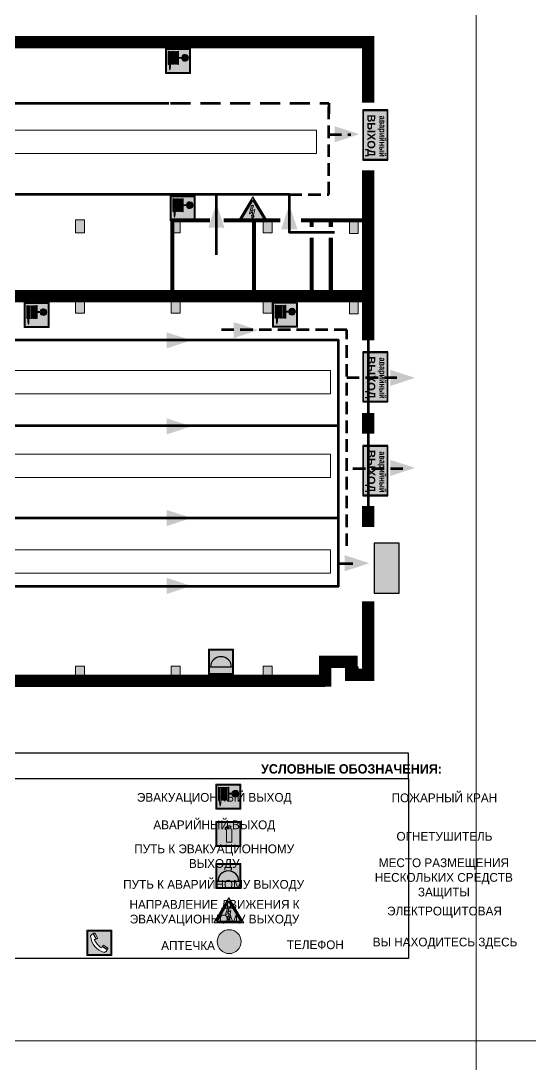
# Model space of a CAD drawing. Header units: millimetres. Extents: x 13114 to 67229, y 22859 to 38520.
# Drawn here: x 30271 to 30433.5, y 35152.6 to 35485.5 of the extents above; entities that cross this region are included whole.
import ezdxf

# ---------------------------------------------------------------- set-up
doc = ezdxf.new("R2010")
doc.units = ezdxf.units.MM
doc.linetypes.add('{ Wide Dash }', pattern=[12, 4, -2, 4, -2])
doc.linetypes.add('невидимая', pattern=[9.525, 6.35, -3.175])
doc.layers.add('План_Штампы', color=7, linetype='Continuous')
doc.styles.add('обычный', font='arial.ttf')

# ---------------------------------------------------------------- blocks, each defined once
blk = doc.blocks.new('A$C3E6D3DDE')
at = {"lineweight": 5}
h = blk.add_hatch(color=40, dxfattribs=at)
h.paths.add_polyline_path([(24.1, 1.45), (16.46, -11.35), (31.74, -11.35)])
h.paths.add_polyline_path([(24.09, -0.46), (30.03, -10.41), (18.14, -10.41)], flags=16)
h.paths.add_polyline_path([(24.54, -3.08), (23.41, -6.02), (25.13, -5.01), (24.33, -8.5), (24.82, -8.27), (23.79, -9.86), (23.4, -8.04), (23.8, -8.43), (24.04, -6.29), (22.39, -7.25), (23.44, -3.08)], flags=0)
h = blk.add_hatch(color=256, dxfattribs=at)
h.paths.add_polyline_path([(24.37, 0.03, 0.567511), (23.82, 0.03), (17.59, -10.4, 0.582454), (17.86, -10.88), (30.32, -10.88, 0.582149), (30.6, -10.4)])
h.paths.add_polyline_path([(24.09, -0.46), (18.14, -10.41), (30.03, -10.41)], flags=16)
h.paths.add_polyline_path([(24.54, -3.08), (23.41, -6.02), (25.13, -5.01), (24.33, -8.5), (24.82, -8.27), (23.79, -9.86), (23.4, -8.04), (23.8, -8.43), (24.04, -6.29), (22.39, -7.25), (23.44, -3.08)], flags=0)
h = blk.add_hatch(color=40, dxfattribs=at)
h.paths.add_polyline_path([(24.09, -0.46), (18.14, -10.41), (30.03, -10.41)])
h.paths.add_polyline_path([(24.82, -8.27), (23.79, -9.86), (23.4, -8.04), (23.8, -8.43), (24.04, -6.29), (22.39, -7.25), (23.44, -3.08), (24.54, -3.08), (23.41, -6.02), (25.13, -5.01), (24.33, -8.5)], flags=16)
at = {"color": 40, "lineweight": 5}
for p, q in [((16.46, -11.35), (24.1, 1.45)), ((24.1, 1.45), (31.74, -11.35))]:
    blk.add_line(p, q, dxfattribs=at)
at = {"lineweight": 5}
for p, q in [((17.59, -10.4), (23.82, 0.03)), ((24.37, 0.03), (30.6, -10.4)), ((18.14, -10.41), (24.09, -0.46)), ((23.44, -3.08), (22.39, -7.25)), ((23.41, -6.02), (24.54, -3.08)), ((25.13, -5.01), (23.41, -6.02)), ((24.54, -3.08), (23.44, -3.08)), ((24.09, -0.46), (30.03, -10.41)), ((24.33, -8.5), (25.13, -5.01)), ((18.14, -10.41), (30.03, -10.41)), ((22.39, -7.25), (24.04, -6.29)), ((23.8, -8.43), (23.4, -8.04)), ((23.4, -8.04), (23.79, -9.86)), ((23.79, -9.86), (24.82, -8.27)), ((24.04, -6.29), (23.8, -8.43)), ((24.82, -8.27), (24.33, -8.5)), ((17.86, -10.88), (30.32, -10.88))]:
    blk.add_line(p, q, dxfattribs=at)
at = {"color": 50, "lineweight": 5}
blk.add_line((31.74, -11.35), (16.46, -11.35), dxfattribs=at)
blk = doc.blocks.new('A$C37112FD5')
at = {"true_color": 0xf5f5ff}
h = blk.add_hatch(color=7, dxfattribs=at)
h.dxf.hatch_style = 1
h.paths.add_polyline_path([(12.8, -7.4), (0, -7.4), (0, -20.2), (12.8, -20.2)])
h.paths.add_polyline_path([(12.29, -7.91), (12.29, -19.69), (0.51, -19.69), (0.51, -7.91)], flags=16)
h.paths.add_polyline_path([(4.98, -9.04, -0.42597), (5.17, -9.22), (5.17, -12.25), (5.17, -15.29, -0.432244), (4.98, -15.47), (4.83, -15.47, -0.42597), (4.64, -15.29), (4.64, -12.25), (4.64, -9.22, -0.432244), (4.83, -9.04)], flags=0)
h.paths.add_polyline_path([(4.28, -9.22), (4.28, -12.25), (4.28, -15.29, -0.432244), (4.09, -15.47), (3.94, -15.47, -0.42597), (3.75, -15.29), (3.75, -12.25), (3.75, -9.22, -0.432244), (3.94, -9.04), (4.09, -9.04, -0.42597)], flags=0)
h.paths.add_polyline_path([(5.72, -9.04), (5.87, -9.04, -0.42597), (6.06, -9.22), (6.06, -12.25), (6.06, -15.29, -0.432244), (5.87, -15.47), (5.72, -15.47, -0.42597), (5.53, -15.29), (5.53, -12.25), (5.53, -9.22, -0.432244)], flags=0)
h.paths.add_polyline_path([(6.42, -8.9), (6.5, -8.9, -0.42597), (6.69, -9.08), (6.69, -12.03), (8.21, -12.03, -15.824349), (8.21, -12.47), (6.69, -12.47), (6.69, -15.42, -0.432244), (6.5, -15.6), (6.42, -15.6)], flags=0)
h.paths.add_polyline_path([(3.39, -9.22), (3.39, -12.25), (3.39, -15.29, -0.432244), (3.2, -15.47), (3.05, -15.47, -0.42597), (2.85, -15.29), (2.85, -12.25), (2.85, -9.22, -0.432244), (3.05, -9.04), (3.2, -9.04, -0.42597)], flags=0)
h.paths.add_polyline_path([(2.5, -9.22), (2.5, -16.71), (1.96, -16.71), (1.96, -9.22, -0.432244), (2.15, -9.04), (2.31, -9.04, -0.42597)], flags=0)
h.paths.add_polyline_path([(1.61, -8.9), (1.61, -15.6), (1.57, -15.6, -0.42597), (1.37, -15.42), (1.37, -12.03), (1.37, -9.09, -0.432244), (1.57, -8.9)], flags=0)
h.paths.add_polyline_path([(9.76, -10.81), (9.76, -12.03), (8.49, -12.03, -0.336371)], flags=0)
h.paths.add_polyline_path([(8.49, -12.47), (9.76, -12.47), (9.76, -13.7, -0.336371)], flags=0)
h.paths.add_polyline_path([(10.11, -10.81, -0.336371), (11.38, -12.03), (10.11, -12.03)], flags=0)
h.paths.add_polyline_path([(10.11, -12.47), (11.38, -12.47, -0.336371), (10.11, -13.7)], flags=0)
h.paths.add_polyline_path([(2.5, -16.84), (2.5, -17.05), (1.97, -17.05), (1.97, -16.84)], flags=0)
h.paths.add_polyline_path([(2.5, -17.24, -0.033778), (2.24, -18.6, -0.033778), (1.97, -17.24)], flags=0)
h = blk.add_hatch(color=242)
h.dxf.hatch_style = 1
h.paths.add_polyline_path([(12.29, -7.91), (0.51, -7.91), (0.51, -19.69), (12.29, -19.69)])
h.paths.add_polyline_path([(6.42, -15.6), (6.42, -8.9), (6.5, -8.9, -0.42597), (6.69, -9.08), (6.69, -12.03), (8.21, -12.03, -15.824349), (8.21, -12.47), (6.69, -12.47), (6.69, -15.42, -0.432244), (6.5, -15.6)], flags=16)
h.paths.add_polyline_path([(5.87, -15.47), (5.72, -15.47, -0.42597), (5.53, -15.29), (5.53, -12.25), (5.53, -9.22, -0.432244), (5.72, -9.04), (5.87, -9.04, -0.42597), (6.06, -9.22), (6.06, -12.25), (6.06, -15.29, -0.432244)], flags=16)
h.paths.add_polyline_path([(4.98, -15.47), (4.83, -15.47, -0.42597), (4.64, -15.29), (4.64, -12.25), (4.64, -9.22, -0.432244), (4.83, -9.04), (4.98, -9.04, -0.42597), (5.17, -9.22), (5.17, -12.25), (5.17, -15.29, -0.432244)], flags=16)
h.paths.add_polyline_path([(4.09, -15.47), (3.94, -15.47, -0.42597), (3.75, -15.29), (3.75, -12.25), (3.75, -9.22, -0.432244), (3.94, -9.04), (4.09, -9.04, -0.42597), (4.28, -9.22), (4.28, -12.25), (4.28, -15.29, -0.432244)], flags=16)
h.paths.add_polyline_path([(3.2, -15.47), (3.05, -15.47, -0.42597), (2.85, -15.29), (2.85, -12.25), (2.85, -9.22, -0.432244), (3.05, -9.04), (3.2, -9.04, -0.42597), (3.39, -9.22), (3.39, -12.25), (3.39, -15.29, -0.432244)], flags=16)
h.paths.add_polyline_path([(2.5, -17.05), (1.97, -17.05), (1.97, -16.84), (2.5, -16.84)], flags=16)
h.paths.add_polyline_path([(2.5, -17.24, -0.033778), (2.24, -18.6, -0.033778), (1.97, -17.24)], flags=16)
h.paths.add_polyline_path([(2.5, -16.71), (1.96, -16.71), (1.96, -9.22, -0.432244), (2.15, -9.04), (2.31, -9.04, -0.42597), (2.5, -9.22)], flags=16)
h.paths.add_polyline_path([(1.61, -15.6), (1.57, -15.6, -0.42597), (1.37, -15.42), (1.37, -12.03), (1.37, -9.09, -0.432244), (1.57, -8.9), (1.61, -8.9)], flags=16)
h.paths.add_polyline_path([(8.49, -12.47), (9.76, -12.47), (9.76, -13.7, -0.336371)], flags=0)
h.paths.add_polyline_path([(10.11, -13.7), (10.11, -12.47), (11.38, -12.47, -0.336371)], flags=0)
h.paths.add_polyline_path([(8.49, -12.03, -0.336371), (9.76, -10.81), (9.76, -12.03)], flags=0)
h.paths.add_polyline_path([(10.11, -12.03), (10.11, -10.81, -0.336371), (11.38, -12.03)], flags=0)
h = blk.add_hatch(color=7, dxfattribs=at)
h.dxf.hatch_style = 1
h.paths.add_polyline_path([(1.61, -8.9), (1.57, -8.9, 0.432244), (1.37, -9.09), (1.37, -12.03), (1.37, -15.42, 0.42597), (1.57, -15.6), (1.61, -15.6)])
h.paths.add_polyline_path([(2.5, -9.22, 0.42597), (2.31, -9.04), (2.15, -9.04, 0.432244), (1.96, -9.22), (1.96, -16.71), (2.5, -16.71)])
h.paths.add_polyline_path([(2.5, -16.84), (1.97, -16.84), (1.97, -17.05), (2.5, -17.05)])
h.paths.add_polyline_path([(2.5, -17.24), (1.97, -17.24, 0.033778), (2.24, -18.6, 0.033778)])
h.paths.add_polyline_path([(3.39, -12.25), (3.39, -9.22, 0.42597), (3.2, -9.04), (3.05, -9.04, 0.432244), (2.85, -9.22), (2.85, -12.25), (2.85, -15.29, 0.42597), (3.05, -15.47), (3.2, -15.47, 0.432244), (3.39, -15.29)])
h.paths.add_polyline_path([(4.28, -12.25), (4.28, -9.22, 0.42597), (4.09, -9.04), (3.94, -9.04, 0.432244), (3.75, -9.22), (3.75, -12.25), (3.75, -15.29, 0.42597), (3.94, -15.47), (4.09, -15.47, 0.432244), (4.28, -15.29)])
h.paths.add_polyline_path([(5.17, -12.25), (5.17, -9.22, 0.42597), (4.98, -9.04), (4.83, -9.04, 0.432244), (4.64, -9.22), (4.64, -12.25), (4.64, -15.29, 0.42597), (4.83, -15.47), (4.98, -15.47, 0.432244), (5.17, -15.29)])
h.paths.add_polyline_path([(6.06, -12.25), (6.06, -9.22, 0.42597), (5.87, -9.04), (5.72, -9.04, 0.432244), (5.53, -9.22), (5.53, -12.25), (5.53, -15.29, 0.42597), (5.72, -15.47), (5.87, -15.47, 0.432244), (6.06, -15.29)])
h.paths.add_polyline_path([(6.69, -12.47), (8.21, -12.47, 15.824349), (8.21, -12.03), (6.69, -12.03), (6.69, -9.08, 0.42597), (6.5, -8.9), (6.42, -8.9), (6.42, -15.6), (6.5, -15.6, 0.432244), (6.69, -15.42)])
h.paths.add_polyline_path([(8.49, -12.47), (9.76, -12.47), (9.76, -13.7, -0.336371)], flags=16)
h.paths.add_polyline_path([(8.49, -12.03, -0.336371), (9.76, -10.81), (9.76, -12.03)], flags=16)
h.paths.add_polyline_path([(10.11, -12.47), (11.38, -12.47, -0.336371), (10.11, -13.7)], flags=16)
h.paths.add_polyline_path([(10.11, -12.03), (10.11, -10.81, -0.336371), (11.38, -12.03)], flags=16)
h = blk.add_hatch(color=242)
h.dxf.hatch_style = 1
h.paths.add_polyline_path([(9.76, -10.81, 0.336371), (8.49, -12.03), (9.76, -12.03)])
h.paths.add_polyline_path([(10.11, -10.81), (10.11, -12.03), (11.38, -12.03, 0.336371)])
h.paths.add_polyline_path([(11.38, -12.47), (10.11, -12.47), (10.11, -13.7, 0.336371)])
h.paths.add_polyline_path([(9.76, -12.47), (8.49, -12.47, 0.336371), (9.76, -13.7)])
at = {"color": 242, "lineweight": 5}
for p, q in [((0, -20.2), (0, -7.4)), ((0, -7.4), (12.8, -7.4)), ((1.37, -12.03), (1.37, -9.08)), ((1.57, -8.9), (1.61, -8.9)), ((1.61, -8.9), (1.61, -15.6)), ((1.96, -16.71), (1.96, -9.22)), ((2.15, -9.04), (2.31, -9.04)), ((2.5, -16.71), (2.5, -9.22)), ((2.85, -12.25), (2.85, -9.22)), ((3.05, -9.04), (3.2, -9.04)), ((3.39, -12.25), (3.39, -9.22)), ((3.75, -12.25), (3.75, -9.22)), ((3.94, -9.04), (4.09, -9.04)), ((4.28, -12.25), (4.28, -9.22)), ((4.64, -12.25), (4.64, -9.22)), ((4.83, -9.04), (4.98, -9.04)), ((5.17, -12.25), (5.17, -9.22)), ((5.53, -12.25), (5.53, -9.22)), ((5.72, -9.04), (5.87, -9.04)), ((6.06, -12.25), (6.06, -9.22)), ((6.42, -8.9), (6.42, -15.6)), ((6.5, -8.9), (6.42, -8.9)), ((6.69, -12.03), (6.69, -9.08)), ((12.8, -20.2), (12.8, -7.4)), ((1.37, -12.03), (1.37, -15.42)), ((1.57, -15.6), (1.61, -15.6)), ((2.85, -12.25), (2.85, -15.29)), ((3.05, -15.47), (3.2, -15.47)), ((3.39, -12.25), (3.39, -15.29)), ((3.75, -12.25), (3.75, -15.29)), ((3.94, -15.47), (4.09, -15.47)), ((4.28, -12.25), (4.28, -15.29)), ((4.64, -12.25), (4.64, -15.29)), ((4.83, -15.47), (4.98, -15.47)), ((5.17, -12.25), (5.17, -15.29)), ((5.53, -12.25), (5.53, -15.29)), ((5.72, -15.47), (5.87, -15.47)), ((6.06, -12.25), (6.06, -15.29)), ((6.42, -15.6), (6.5, -15.6)), ((8.21, -12.03), (6.69, -12.03)), ((8.21, -12.47), (6.69, -12.47)), ((6.69, -12.47), (6.69, -15.42)), ((9.76, -12.03), (8.49, -12.03)), ((9.76, -12.47), (8.49, -12.47)), ((9.76, -10.81), (9.76, -12.03)), ((9.76, -12.47), (9.76, -13.7)), ((10.11, -10.81), (10.11, -12.03)), ((11.38, -12.03), (10.11, -12.03)), ((11.38, -12.47), (10.11, -12.47)), ((10.11, -12.47), (10.11, -13.7)), ((0, -20.2), (12.8, -20.2)), ((1.96, -16.71), (2.5, -16.71)), ((1.97, -16.84), (2.5, -16.84)), ((1.97, -17.05), (1.97, -16.84)), ((2.5, -17.05), (1.97, -17.05)), ((1.97, -17.24), (2.5, -17.24)), ((2.5, -16.84), (2.5, -17.05))]:
    blk.add_line(p, q, dxfattribs=at)
blk.add_lwpolyline([(0.51, -7.91), (12.29, -7.91), (12.29, -19.69), (0.51, -19.69)], close=True, dxfattribs=at)
for centre, radius, start, end in [((1.56, -9.09), 0.182, 87.1027, 180.6071), ((2.15, -9.22), 0.182, 87.1027, 180.6071), ((2.32, -9.22), 0.182, 359.3929, 92.8973), ((3.04, -9.22), 0.182, 87.1027, 180.6071), ((3.21, -9.22), 0.182, 359.3929, 92.8973), ((3.93, -9.22), 0.182, 87.1027, 180.6071), ((4.1, -9.22), 0.182, 359.3929, 92.8973), ((4.82, -9.22), 0.182, 87.1027, 180.6071), ((4.99, -9.22), 0.182, 359.3929, 92.8973), ((5.71, -9.22), 0.182, 87.1027, 180.6071), ((5.88, -9.22), 0.182, 359.3929, 92.8973), ((6.51, -9.09), 0.182, 359.3929, 92.8973), ((9.93, -12.25), 1.74, 187.2319, 172.7681), ((1.56, -15.42), 0.182, 179.3929, 272.8973), ((3.04, -15.29), 0.182, 179.3929, 272.8973), ((3.21, -15.29), 0.182, 267.1027, 0.6071), ((3.93, -15.29), 0.182, 179.3929, 272.8973), ((4.1, -15.29), 0.182, 267.1027, 0.6071), ((4.82, -15.29), 0.182, 179.3929, 272.8973), ((4.99, -15.29), 0.182, 267.1027, 0.6071), ((5.71, -15.29), 0.182, 179.3929, 272.8973), ((5.88, -15.29), 0.182, 267.1027, 0.6071), ((6.51, -15.42), 0.182, 267.1027, 0.6071), ((9.93, -12.25), 1.46, 96.9927, 171.3585), ((9.93, -12.25), 1.46, 188.6415, 263.0073), ((9.93, -12.25), 1.46, 8.6415, 83.0073), ((9.93, -12.25), 1.46, 276.9927, 351.3585), ((12.17, -15.98), 10.27, 187.041, 194.7793), ((-7.7, -15.98), 10.27, 345.2207, 352.959)]:
    blk.add_arc(centre, radius, start, end, dxfattribs=at)
blk = doc.blocks.new('A$C7B8C2D5B')
at = {"lineweight": 0}
h = blk.add_hatch(color=5, dxfattribs=at)
h.dxf.hatch_style = 1
h.paths.add_polyline_path([(1.4, -3.02, 1), (-2.11, -3.02, 1)])
at = {"color": 5, "lineweight": 0}
blk.add_circle((-0.36, -3.02), 1.75, dxfattribs=at)
blk = doc.blocks.new('A$C1E1F2D43')
at = {"true_color": 0xffffff}
blk.add_hatch(color=7, dxfattribs=at).paths.add_polyline_path([(8, 0), (0, 0), (0, -8), (8, -8)])
h = blk.add_hatch(color=242)
h.paths.add_polyline_path([(0.32, -0.32), (0.32, -7.68), (7.68, -7.68), (7.68, -0.32)])
h.paths.add_polyline_path([(7.35, -5.71), (0.65, -5.71, -1)], flags=16)
at = {"color": 242, "lineweight": 5}
for p, q in [((0, 0), (8, 0)), ((0, -8), (0, 0)), ((0, 0), (8, 0)), ((8, -8), (8, 0)), ((0, -8), (8, -8))]:
    blk.add_line(p, q, dxfattribs=at)
at = {"color": 242}
blk.add_line((7.35, -5.71), (0.65, -5.71), dxfattribs=at)
at = {"color": 242, "lineweight": 5}
blk.add_lwpolyline([(0.32, -0.32), (7.68, -0.32), (7.68, -7.68), (0.32, -7.68)], close=True, dxfattribs=at)
at = {"color": 242}
blk.add_arc((4, -5.71), 3.35, 0, 180, dxfattribs=at)
blk = doc.blocks.new('A$C3AD82952')
at = {"true_color": 0xf5f5ff}
h = blk.add_hatch(color=7, dxfattribs=at)
h.dxf.hatch_style = 1
h.paths.add_polyline_path([(8.21, 8.73, 0.414214), (7.89, 9.05), (7.22, 9.05), (7.22, 9.92), (7.59, 9.92, 1), (7.57, 10.36), (7.22, 10.36), (7.22, 10.6), (6.43, 10.6), (6.43, 10.36), (6.01, 10.36), (4.74, 9.59), (4.74, 8.69), (4.98, 8.73), (4.98, 9.26), (6.12, 9.91), (6.43, 9.91), (6.43, 9.05), (5.76, 9.05, 0.414214), (5.44, 8.73), (5.44, 2.2), (8.21, 2.2)], flags=0)
h.paths.add_polyline_path([(12.8, 12.8), (0, 12.8), (0, 0), (12.8, 0)])
h.paths.add_polyline_path([(0.51, 12.29), (12.29, 12.29), (12.29, 0.51), (0.51, 0.51)], flags=16)
h.paths.add_polyline_path([(4.74, 9.59), (6.01, 10.36), (6.43, 10.36), (6.43, 10.6), (7.22, 10.6), (7.22, 10.36), (7.59, 10.36, -0.94586), (7.59, 9.92), (7.22, 9.92), (7.22, 9.05), (7.89, 9.05, -0.414214), (8.21, 8.73), (8.21, 2.2), (5.44, 2.2), (5.44, 8.73, -0.414214), (5.76, 9.05), (6.43, 9.05), (6.43, 9.91), (6.12, 9.91), (4.98, 9.26), (4.98, 8.73), (4.74, 8.69)], flags=0)
h = blk.add_hatch(color=242)
h.dxf.hatch_style = 1
h.paths.add_polyline_path([(12.29, 12.29), (0.51, 12.29), (0.51, 0.51), (12.29, 0.51)])
h.paths.add_polyline_path([(4.74, 8.69), (4.74, 9.59), (6.01, 10.36), (6.43, 10.36), (6.43, 10.6), (7.22, 10.6), (7.22, 10.36), (7.59, 10.36, -0.94586), (7.59, 9.92), (7.22, 9.92), (7.22, 9.05), (7.89, 9.05, -0.414214), (8.21, 8.73), (8.21, 2.2), (5.44, 2.2), (5.44, 8.73, -0.414214), (5.76, 9.05), (6.43, 9.05), (6.43, 9.91), (6.12, 9.91), (4.98, 9.26), (4.98, 8.73)], flags=16)
h = blk.add_hatch(color=7, dxfattribs=at)
h.dxf.hatch_style = 1
h.paths.add_polyline_path([(8.21, 8.73, 0.414214), (7.89, 9.05), (7.22, 9.05), (7.22, 9.92), (7.59, 9.92, 1), (7.57, 10.36), (7.22, 10.36), (7.22, 10.6), (6.43, 10.6), (6.43, 10.36), (6.01, 10.36), (4.74, 9.59), (4.74, 8.69), (4.98, 8.73), (4.98, 9.26), (6.12, 9.91), (6.43, 9.91), (6.43, 9.05), (5.76, 9.05, 0.414214), (5.44, 8.73), (5.44, 2.2), (8.21, 2.2)])
at = {"color": 242, "lineweight": 5}
for p, q in [((0, 0), (0, 12.8)), ((0, 12.8), (12.8, 12.8)), ((12.8, 0), (12.8, 12.8)), ((6.01, 10.36), (4.74, 9.59)), ((4.74, 9.59), (4.74, 8.69)), ((4.74, 8.69), (4.98, 8.73)), ((4.98, 9.26), (6.12, 9.91)), ((4.98, 8.73), (4.98, 9.26)), ((5.44, 2.2), (5.44, 8.73)), ((5.76, 9.05), (6.43, 9.05)), ((6.01, 10.36), (6.43, 10.36)), ((6.12, 9.91), (6.43, 9.91)), ((7.22, 10.6), (6.43, 10.6)), ((6.43, 10.6), (6.43, 10.36)), ((6.43, 9.91), (6.43, 9.05)), ((7.22, 10.36), (7.22, 10.6)), ((7.59, 10.36), (7.22, 10.36)), ((7.22, 9.05), (7.22, 9.92)), ((7.59, 9.92), (7.22, 9.92)), ((7.89, 9.05), (7.22, 9.05)), ((8.21, 2.2), (8.21, 8.73)), ((0, 0), (12.8, 0)), ((5.44, 2.2), (8.21, 2.2))]:
    blk.add_line(p, q, dxfattribs=at)
blk.add_lwpolyline([(0.51, 12.29), (12.29, 12.29), (12.29, 0.51), (0.51, 0.51)], close=True, dxfattribs=at)
for centre, radius, start, end in [((5.76, 8.73), 0.32, 90, 180), ((7.58, 10.14), 0.223, 273.1875, 86.8125), ((7.89, 8.73), 0.32, 0, 90)]:
    blk.add_arc(centre, radius, start, end, dxfattribs=at)
blk = doc.blocks.new('A$C456E1F9C')
at = {"lineweight": 5}
h = blk.add_hatch(color=242, dxfattribs=at)
h.paths.add_polyline_path([(0.51, -1.47), (0.51, -13.26), (12.29, -13.26), (12.29, -1.47)])
h.paths.add_polyline_path([(5.42, -4.95, -0.254479), (4.78, -5.4), (3.52, -2.53, -0.209735), (4.23, -2.4)], flags=16)
h.paths.add_polyline_path([(8.53, -8.6), (10.87, -10.17), (10.54, -10.76), (8.03, -9.13, -0.192251)], flags=16)
h.paths.add_polyline_path([(4.61, -5.49, 0.005518), (3.87, -5.72, 0.128647), (7.49, -10.01, 0.00809), (7.83, -9.33), (10.47, -10.97, -0.16736), (8.99, -12.25, -0.327862), (1.95, -3.95, -0.166952), (3.36, -2.62)], flags=16)
at = {"color": 242, "lineweight": 5}
for p, q in [((0, -13.77), (0, -0.97)), ((12.8, -0.97), (0, -0.97)), ((4.61, -5.49), (3.36, -2.62)), ((3.52, -2.53), (4.78, -5.4)), ((4.23, -2.4), (5.42, -4.95)), ((12.8, -13.77), (12.8, -0.97)), ((7.83, -9.33), (10.47, -10.97)), ((8.03, -9.13), (10.54, -10.76)), ((10.81, -10.12), (8.53, -8.6)), ((10.54, -10.76), (10.8, -10.3)), ((10.8, -10.3), (10.81, -10.12)), ((0, -13.77), (12.8, -13.77))]:
    blk.add_line(p, q, dxfattribs=at)
blk.add_lwpolyline([(0.51, -1.47), (12.29, -1.47), (12.29, -13.26), (0.51, -13.26)], close=True, dxfattribs=at)
for centre, radius, start, end in [((4.59, -5.34), 2.99, 114.2845, 152.1974), ((11.12, -3.31), 9.19, 183.9915, 256.6009), ((4.02, -3.27), 0.891, 76.3284, 123.7092), ((4.68, -4.59), 0.824, 276.9621, 334.0723), ((14.98, -39.1), 35.17, 107.1487, 108.4135), ((13.86, -0.94), 11.08, 205.5536, 234.8762), ((-13.31, 0.8), 23.44, 332.5487, 334.4027), ((8.94, -9.5), 0.989, 114.4092, 157.9388), ((7.87, -9.46), 3, 291.9291, 329.9329)]:
    blk.add_arc(centre, radius, start, end, dxfattribs=at)
blk = doc.blocks.new('A$C41C009D9')
at = {"true_color": 0xffffff}
blk.add_hatch(color=7, dxfattribs=at).paths.add_polyline_path([(0, 8), (-16, 8), (-16, 0), (0, 0)])
h = blk.add_hatch(color=126)
h.dxf.hatch_style = 1
h.paths.add_polyline_path([(-15.8, 7.8), (-15.8, 0.2), (-0.2, 0.2), (-0.2, 7.8)])
at = {"color": 126}
for points in [[(-16, 0), (0, 0), (0, 8), (-16, 8)], [(-16, 0), (0, 0), (0, 8), (-16, 8)], [(-15.8, 7.8), (-0.2, 7.8), (-0.2, 0.2), (-15.8, 0.2)]]:
    blk.add_lwpolyline(points, close=True, dxfattribs=at)
at = {"color": 7, "true_color": 0xffffff, "insert": (-15.8, 7.3), "char_height": 2.5, "width": 15.5999, "attachment_point": 1, "style": 'обычный'}
blk.add_mtext('\\pi1.6133;{\\fArial|b1|i0|c204|p34;\\H0.8x;\\W0.8;аварийный\\H1.25x;\\W1;\\P\\pi1.2327;ВЫХОД}', dxfattribs=at)
blk = doc.blocks.new('A$C7B4425F7')
at = {"true_color": 0xffffff}
blk.add_hatch(color=7, dxfattribs=at).paths.add_polyline_path([(0, 0), (-16, 0), (-16, -8), (0, -8)])
h = blk.add_hatch(color=126)
h.paths.add_polyline_path([(-0.2, -0.2), (-15.8, -0.2), (-15.8, -7.8), (-0.2, -7.8)])
h.paths.add_polyline_path([(-11.76, -2.03), (-11.76, -3.66), (-11.17, -3.66, -0.568275), (-11.17, -6.18), (-12.58, -6.18), (-12.58, -2.03)], flags=16)
h.paths.add_polyline_path([(-13.33, -4.12, -0.495768), (-13.59, -6.18), (-15.03, -6.18), (-15.03, -2.03), (-13.59, -2.03, -0.487973)], flags=16)
h.paths.add_polyline_path([(-10.25, -2.03), (-9.48, -2.03), (-9.48, -6.18), (-10.25, -6.18)], flags=16)
h.paths.add_polyline_path([(-13.84, -3.69), (-14.24, -3.69), (-14.24, -3.03), (-13.9, -3.03, -0.692621)], flags=0)
h.paths.add_polyline_path([(-9.15, -2.03), (-8.4, -2.03), (-8.04, -3.07), (-7.68, -2.03), (-6.93, -2.03), (-7.64, -4.1), (-6.93, -6.18), (-7.68, -6.18), (-8.04, -5.14), (-8.4, -6.18), (-9.15, -6.18), (-8.44, -4.1)], flags=16)
h.paths.add_polyline_path([(-11.76, -4.46), (-11.42, -4.46, -0.692621), (-11.36, -5.12), (-11.76, -5.12)], flags=0)
h.paths.add_polyline_path([(-13.9, -5.2), (-14.24, -5.2), (-14.24, -4.55), (-13.84, -4.55, -0.708038)], flags=0)
edge = h.paths.add_edge_path(flags=16)
edge.add_ellipse((-5.51, -4.08), major_axis=(0, 2.05), ratio=0.586184, start_angle=0, end_angle=360)
edge = h.paths.add_edge_path(flags=0)
edge.add_ellipse((-5.51, -4.08), major_axis=(0, 1.14), ratio=0.454828, start_angle=0, end_angle=360)
h.paths.add_polyline_path([(-4.13, -4.96, 0.377264), (-3.48, -4.52, 0.0555), (-3.16, -2.03), (-1.66, -2.03), (-1.66, -4.96), (-0.96, -4.96), (-0.96, -7.01), (-1.75, -7.01), (-1.75, -6.18), (-3.3, -6.18), (-3.3, -7.02), (-4.13, -7.02)], flags=16)
h.paths.add_polyline_path([(-2.73, -2.91), (-2.28, -2.91), (-2.28, -4.96), (-3.05, -4.96, 0.079136)], flags=0)
at = {"color": 126}
blk.add_lwpolyline([(-16, -8), (0, -8), (0, 0), (-16, 0)], close=True, dxfattribs=at)

msp = doc.modelspace()

# ---------------------------------------------------------------- hatches: boundary and pattern name
at = {"lineweight": 0}
h = msp.add_hatch(color=256, dxfattribs=at)
h.dxf.hatch_style = 1
h.paths.add_polyline_path([(30291.3, 35417.87), (30291.3, 35422.04), (30288.47, 35422.04), (30288.47, 35417.87)])
h = msp.add_hatch(color=256, dxfattribs=at)
h.dxf.hatch_style = 1
h.paths.add_polyline_path([(30321.81, 35417.87), (30321.81, 35422.04), (30318.98, 35422.04), (30318.98, 35417.87)])
h = msp.add_hatch(color=256, dxfattribs=at)
h.dxf.hatch_style = 1
h.paths.add_polyline_path([(30351.22, 35417.87), (30351.22, 35422.04), (30348.39, 35422.04), (30348.39, 35417.87)])
h = msp.add_hatch(color=256, dxfattribs=at)
h.dxf.hatch_style = 1
h.paths.add_polyline_path([(30378.68, 35417.67), (30378.68, 35421.84), (30375.85, 35421.84), (30375.85, 35417.67)])
h = msp.add_hatch(color=256, dxfattribs=at)
h.dxf.hatch_style = 1
h.paths.add_polyline_path([(30291.3, 35392.2), (30291.3, 35396.37), (30288.47, 35396.37), (30288.47, 35392.2)])
h = msp.add_hatch(color=256, dxfattribs=at)
h.dxf.hatch_style = 1
h.paths.add_polyline_path([(30321.81, 35392.2), (30321.81, 35396.37), (30318.98, 35396.37), (30318.98, 35392.2)])
h = msp.add_hatch(color=256, dxfattribs=at)
h.dxf.hatch_style = 1
h.paths.add_polyline_path([(30351.22, 35392.2), (30351.22, 35396.37), (30348.39, 35396.37), (30348.39, 35392.2)])
h = msp.add_hatch(color=256, dxfattribs=at)
h.dxf.hatch_style = 1
h.paths.add_polyline_path([(30378.68, 35392), (30378.68, 35396.17), (30375.85, 35396.17), (30375.85, 35392)])
h = msp.add_hatch(color=256, dxfattribs=at)
h.dxf.hatch_style = 1
h.paths.add_polyline_path([(30291.3, 35275.4), (30291.3, 35279.57), (30288.47, 35279.57), (30288.47, 35275.4)])
h = msp.add_hatch(color=256, dxfattribs=at)
h.dxf.hatch_style = 1
h.paths.add_polyline_path([(30321.81, 35275.4), (30321.81, 35279.57), (30318.98, 35279.57), (30318.98, 35275.4)])
h = msp.add_hatch(color=256, dxfattribs=at)
h.dxf.hatch_style = 1
h.paths.add_polyline_path([(30351.22, 35275.4), (30351.22, 35279.57), (30348.39, 35279.57), (30348.39, 35275.4)])
h = msp.add_hatch(color=256, dxfattribs=at)
h.dxf.hatch_style = 1
h.paths.add_polyline_path([(30378.68, 35275.2), (30378.68, 35279.37), (30375.85, 35279.37), (30375.85, 35275.2)])

# ---------------------------------------------------------------- linework, layer by layer
at = {"color": 5, "lineweight": 0}
for points in [[(29816.34, 35160.09), (30416.34, 35160.09), (30416.34, 35555.09), (29816.34, 35555.09)], [(30416.34, 35160.09), (31016.34, 35160.09), (31016.34, 35555.09), (30416.34, 35555.09)], [(29816.34, 34765.09), (30416.34, 34765.09), (30416.34, 35160.09), (29816.34, 35160.09)], [(30416.34, 34765.09), (31016.34, 34765.09), (31016.34, 35160.09), (30416.34, 35160.09)]]:
    msp.add_lwpolyline(points, close=True, dxfattribs=at)
at = {"lineweight": 100}
for points, const_width in [([(30381.85, 35464.79), (30381.85, 35478.72), (29945.8, 35478.72), (29945.8, 35438.58)], 3.96), ([(30381.85, 35459.41), (30381.85, 35467.8)], 3.96), ([(30381.85, 35397.64), (30381.85, 35437.81)], 3.96), ([(30331.38, 35421.84), (30319.33, 35421.84), (30319.33, 35398.75)], 1.32), ([(30353.79, 35421.84), (30335.77, 35421.84)], 1.32), ([(30345.43, 35421.84), (30345.43, 35413.88)], 1.32), ([(30381.58, 35421.84), (30360.37, 35421.84)], 1.32), ([(30363.85, 35421.84), (30363.85, 35419.75)], 1.32), ([(30369.93, 35421.84), (30369.93, 35419.75)], 1.32), ([(30345.43, 35416.27), (30345.43, 35397.85)], 1.32), ([(30363.85, 35416.27), (30363.85, 35397.85)], 1.32), ([(30369.93, 35416.27), (30369.93, 35397.85)], 1.32), ([(30124.64, 35397.64), (30381.85, 35397.64), (30381.85, 35383.52)], 3.96), ([(30381.85, 35360.34), (30381.85, 35353.74)], 3.96), ([(30381.85, 35330.7), (30381.85, 35323.99)], 3.96), ([(30381.85, 35300.33), (30381.85, 35276.86)], 3.96), ([(30368.12, 35273.07), (30368.12, 35280.96), (30376.48, 35280.96), (30376.48, 35276.86), (30381.74, 35276.86)], 3.96), ([(30381.16, 35276.86), (30381.85, 35276.86), (30381.85, 35279.25)], 3.96), ([(30124.94, 35274.97), (30368.12, 35274.97)], 3.96)]:
    msp.add_lwpolyline(points, dxfattribs=dict(at, const_width=const_width))
at = {"color": 126, "lineweight": 100, "true_color": 0x008754}
for points in [[(30369.51, 35305.18), (30372.37, 35305.18), (30372.37, 35383.64), (29954.55, 35383.64), (29954.55, 35435.81), (29916.24, 35435.81), (29916.24, 35470.59)], [(29997.9, 35459.24), (30318.23, 35459.24)], [(30333.39, 35430.08), (29954.55, 35430.08)], [(30371.13, 35417.92), (30356.73, 35417.92), (30356.73, 35430.08), (30333.39, 35430.08), (30333.39, 35410.86)], [(30372.37, 35356.25), (30131.32, 35356.25)], [(30372.37, 35326.81), (30131.32, 35326.81)], [(30372.37, 35312.39), (30376.97, 35312.39)], [(29870.43, 35305.18), (30369.51, 35305.18)]]:
    msp.add_lwpolyline(points, dxfattribs=at)
at = {"color": 126, "linetype": 'невидимая', "lineweight": 100, "true_color": 0x008754}
msp.add_lwpolyline([(30318.81, 35459.24), (30369.33, 35459.24), (30369.33, 35455.86)], dxfattribs=at)
at = {"color": 126, "linetype": '{ Wide Dash }', "lineweight": 100, "true_color": 0x008754}
for points in [[(30356.73, 35430.08), (30369.33, 35430.08), (30369.33, 35459.24)], [(30369.33, 35449.2), (30376.28, 35449.2)], [(30375.03, 35317.98), (30375.03, 35386.91), (30334.62, 35386.91)], [(30375.03, 35371.7), (30392.96, 35371.7)], [(30392.96, 35342.52), (30375.03, 35342.52)]]:
    msp.add_lwpolyline(points, dxfattribs=at)
at = {"lineweight": 0}
for points in [[(30365.35, 35443.18), (30055.51, 35443.18), (30055.51, 35450.65), (30365.35, 35450.65)], [(30291.3, 35417.87), (30288.47, 35417.87), (30288.47, 35422.04), (30291.3, 35422.04)], [(30321.81, 35417.87), (30318.98, 35417.87), (30318.98, 35422.04), (30321.81, 35422.04)], [(30351.22, 35417.87), (30348.39, 35417.87), (30348.39, 35422.04), (30351.22, 35422.04)], [(30378.68, 35417.67), (30375.85, 35417.67), (30375.85, 35421.84), (30378.68, 35421.84)], [(30291.3, 35392.2), (30288.47, 35392.2), (30288.47, 35396.37), (30291.3, 35396.37)], [(30321.81, 35392.2), (30318.98, 35392.2), (30318.98, 35396.37), (30321.81, 35396.37)], [(30351.22, 35392.2), (30348.39, 35392.2), (30348.39, 35396.37), (30351.22, 35396.37)], [(30378.68, 35392), (30375.85, 35392), (30375.85, 35396.17), (30378.68, 35396.17)], [(30369.86, 35366.48), (30139.28, 35366.48), (30139.28, 35373.95), (30369.86, 35373.95)], [(30369.86, 35339.76), (30139.28, 35339.76), (30139.28, 35347.22), (30369.86, 35347.22)], [(30369.86, 35309.3), (29855.04, 35309.3), (29855.04, 35316.77), (30369.86, 35316.77)], [(30291.3, 35275.4), (30288.47, 35275.4), (30288.47, 35279.57), (30291.3, 35279.57)], [(30321.81, 35275.4), (30318.98, 35275.4), (30318.98, 35279.57), (30321.81, 35279.57)], [(30351.22, 35275.4), (30348.39, 35275.4), (30348.39, 35279.57), (30351.22, 35279.57)], [(30378.68, 35275.2), (30375.85, 35275.2), (30375.85, 35279.37), (30378.68, 35279.37)]]:
    msp.add_lwpolyline(points, close=True, dxfattribs=at)
at = {"lineweight": 100}
msp.add_lwpolyline([(30381.85, 35383.52), (30381.85, 35324.49)], dxfattribs=at)
for points in [[(30250.96, 35243.76), (30394.73, 35243.76), (30394.73, 35251.81), (30250.96, 35251.81)], [(30250.96, 35243.76), (30394.73, 35243.76), (30394.73, 35186.36), (30250.96, 35186.36)]]:
    msp.add_lwpolyline(points, close=True)
at = {"layer": 'План_Штампы', "color": 126, "true_color": 0x008754}
for points in [[(30371.15, 35446.74), (30371.16, 35451.87), (30379.04, 35449.33)], [(30336, 35419.45), (30330.86, 35419.47), (30333.41, 35427.34)], [(30359.27, 35419.01), (30354.13, 35419.02), (30356.68, 35426.9)], [(30338.94, 35384.26), (30338.96, 35389.39), (30346.84, 35386.85)], [(30317.57, 35380.97), (30317.58, 35386.1), (30325.46, 35383.56)], [(30388.95, 35369), (30388.96, 35374.14), (30396.84, 35371.59)], [(30317.57, 35353.54), (30317.58, 35358.67), (30325.46, 35356.13)], [(30388.95, 35340.28), (30388.96, 35345.41), (30396.84, 35342.87)], [(30317.57, 35324.3), (30317.58, 35329.44), (30325.46, 35326.89)], [(30374.36, 35309.88), (30374.37, 35315.01), (30382.25, 35312.47)], [(30317.57, 35302.64), (30317.58, 35307.78), (30325.46, 35305.23)]]:
    msp.add_solid(points, dxfattribs=at)

# ---------------------------------------------------------------- block references
for name, p, xscale, yscale, zscale in [('A$C37112FD5', (30317.19, 35481.33), 0.6249984004534781, 0.6249984004534781, 0.6249984004534781), ('A$C37112FD5', (30318.68, 35434.33), 0.6249984004534781, 0.6249984004534781, 0.6249984004534781), ('A$C3E6D3DDE', (30329.97, 35428.48), 0.625, 0.625, 0.625), ('A$C37112FD5', (30272.04, 35400.23), 0.6249984004534781, 0.6249984004534781, 0.6249984004534781), ('A$C37112FD5', (30351.35, 35400.35), 0.6249984004534781, 0.6249984004534781, 0.6249984004534781), ('A$C37112FD5', (30333.24, 35246.57), 0.6249984004534781, 0.6249984004534781, 0.6249984004534781), ('A$C3AD82952', (30333.24, 35222.05), 0.625, 0.625, 0.625), ('A$C3E6D3DDE', (30322.37, 35204.78), 0.625, 0.625, 0.625), ('A$C456E1F9C', (30292.05, 35195.96), 0.625, 0.625, 0.625), ('A$C7B8C2D5B', (30338.27, 35198.3), 2.177419353276491, 2.177419353276491, 2.177419353276491)]:
    msp.add_blockref(name, p, dxfattribs=dict(xscale=xscale, yscale=yscale, zscale=zscale))
at = {"rotation": 270}
for p in [(30380.14, 35441.06), (30380.14, 35363.89), (30380.14, 35333.98)]:
    msp.add_blockref('A$C41C009D9', p, dxfattribs=at)
at = {"color": 1}
for p in [(30330.89, 35285), (30333.24, 35216.66)]:
    msp.add_blockref('A$C1E1F2D43', p, dxfattribs=at)
at = {"layer": 'План_Штампы', "rotation": 270}
msp.add_blockref('A$C7B4425F7', (30391.72, 35302.9), dxfattribs=at)

# ---------------------------------------------------------------- texts
at = {"lineweight": 0, "attachment_point": 5, "style": 'обычный'}
for s, insert, char_height, width in [('{\\fProxima Nova Rg|b1|i0|c204|p2;УСЛОВНЫЕ ОБОЗНАЧЕНИЯ:\\H1.1997x; }', (30376.54, 35246.82), 3, 175.1736), ('\\pi-8.4,l8.4,t8.4;{\\fProxima Nova Rg|b0|i0|c204|p2;ЭВАКУАЦИОННЫЙ ВЫХОД\\H1.6404x; }', (30332.73, 35237.35), 2.8, 126.6484), ('\\pi-8.4,l8.4,t8.4;{\\fProxima Nova Rg|b0|i0|c204|p2;ПОЖАРНЫЙ КРАН\\H1.6404x; }', (30406.18, 35237.59), 2.8, 126.6484), ('\\pi-8.4,l8.4,t8.4;{\\fProxima Nova Rg|b0|i0|c204|p2;АВАРИЙНЫЙ ВЫХОД\\H1.6404x; }', (30332.74, 35228.59), 2.8, 126.6484), ('\\pi-8.4,l8.4,t8.4;{\\fProxima Nova Rg|b0|i0|c204|p2;ОГНЕТУШИТЕЛЬ\\H1.1997x; }', (30406.21, 35225.31), 2.8, 126.6484), ('\\pi-8.4,l8.4,t8.4;{\\fProxima Nova Rg|b0|i0|c204|p2;ПУТЬ К ЭВАКУАЦИОННОМУ \\PВЫХОДУ }', (30332.73, 35218.6), 2.8, 126.6484), ('\\pi-8.4,l8.4,t8.4;{\\fProxima Nova Rg|b0|i0|c204|p2;МЕСТО РАЗМЕЩЕНИЯ \\PНЕСКОЛЬКИХ СРЕДСТВ \\PЗАЩИТЫ}', (30406.01, 35211.82), 2.8, 126.6484), ('\\pi-8.4,l8.4,t8.4;{\\fProxima Nova Rg|b0|i0|c204|p2;ПУТЬ К АВАРИЙНОМУ ВЫХОДУ \\H1.6404x; }', (30332.54, 35209.6), 2.8, 126.6484), ('\\pi-8.4,l8.4,t8.4;{\\fProxima Nova Rg|b0|i0|c204|p2;НАПРАВЛЕНИЕ ДВИЖЕНИЯ К \\PЭВАКУАЦИОННОМУ ВЫХОДУ}', (30332.83, 35200.86), 2.8, 126.6484), ('\\pi-8.4,l8.4,t8.4;{\\fProxima Nova Rg|b0|i0|c204|p2;ЭЛЕКТРОЩИТОВАЯ\\H1.1997x; }', (30406.2, 35201.09), 2.8, 126.6484), ('\\pi-8.4,l8.4,t8.4;{\\fProxima Nova Rg|b0|i0|c204|p2;АПТЕЧКА\\H1.1667x; }', (30324.38, 35190.49), 2.8, 126.6484), ('\\pi-8.4,l8.4,t8.4;{\\fProxima Nova Rg|b0|i0|c204|p2;ТЕЛЕФОН\\H1.1997x; }', (30365, 35190.72), 2.8, 126.6484), ('\\pi-8.4,l8.4,t8.4;{\\fProxima Nova Rg|b0|i0|c204|p2;ВЫ НАХОДИТЕСЬ ЗДЕСЬ\\H1.1997x; }', (30406.39, 35191.2), 2.8, 126.6484)]:
    msp.add_mtext(s, dxfattribs=dict(at, insert=insert, char_height=char_height, width=width))

doc.saveas('drawing.dxf')
